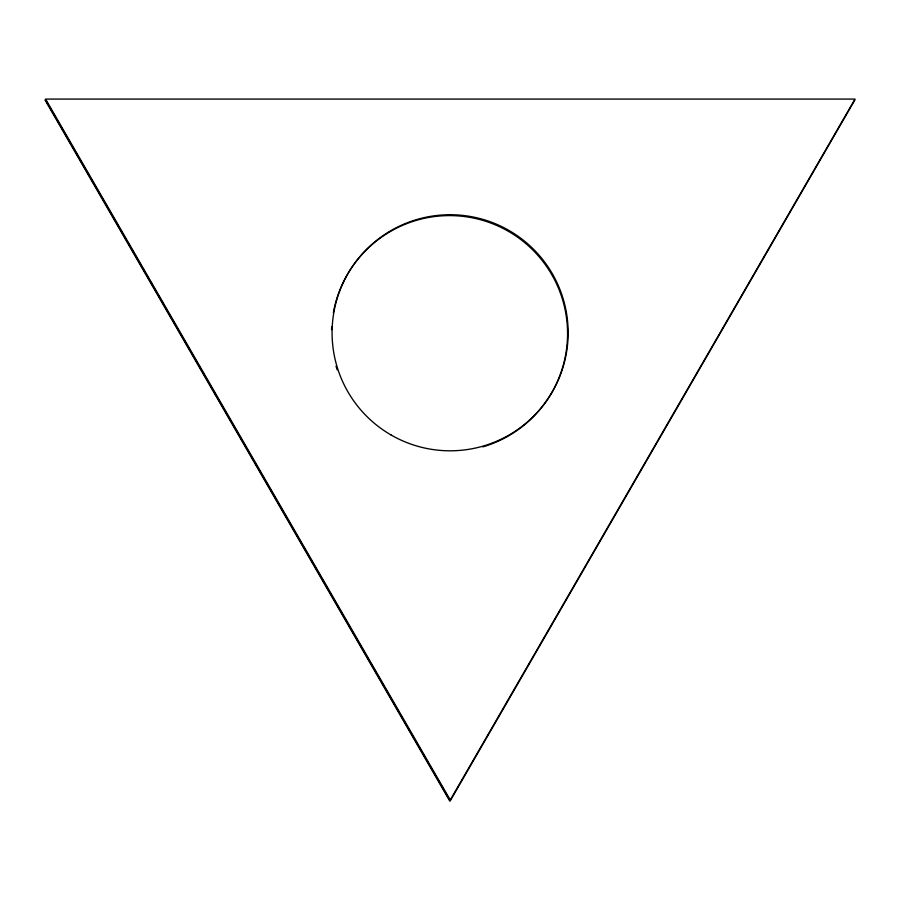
<?xml version="1.0" encoding="UTF-8"?>
<svg xmlns="http://www.w3.org/2000/svg" width="900" height="900" viewBox="0 0 900 900"><rect width="100%" height="100%" fill="white"/><g stroke="black" fill="none" stroke-linecap="round" stroke-linejoin="round"><path stroke-width="1.35" d="M854.887 99.945L450.18 800.921L45.484 99.945M450.293 800.055L45.596 99.079L855 99.079L449.707 800.921L45 99.945M333.36 312.683A118.035 118.035 0 0 1 452.329 215.629A118.035 118.035 0 0 1 566.55 318.229A118.035 118.035 0 0 1 482.782 446.895M337.162 369.81A118.035 118.035 0 0 1 336.037 366.12M331.549 329.659A118.035 118.035 0 0 1 331.695 326.621M391.095 434.993A118.035 118.035 0 0 0 568.148 332.775A118.035 118.035 0 0 0 391.095 230.546A118.035 118.035 0 0 0 391.095 434.993"/></g></svg>
